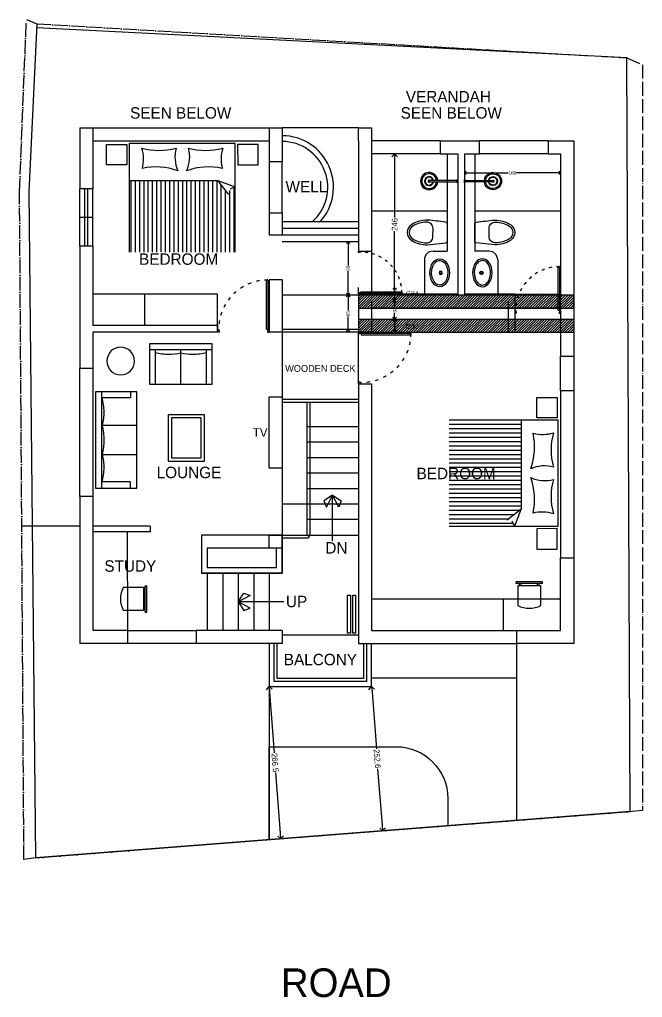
# Model space of a CAD drawing. Header units: metres. Extents: x -16 to 65907, y -5261 to 15511.
# Drawn here: x 11820 to 12907, y 3950 to 5657 of the extents above; entities that cross this region are included whole.
import ezdxf

# ---------------------------------------------------------------- set-up
doc = ezdxf.new("R2010")
doc.units = ezdxf.units.M
doc.header["$PDMODE"] = 67
doc.header["$PDSIZE"] = -5
doc.linetypes.add('ACAD_ISO03W100', pattern=[30, 12, -18])
doc.linetypes.add('ACAD_ISO04W100', pattern=[30, 24, -3, 0, -3])
doc.layers.get('0').update_dxf_attribs({"color": 6})
for name, color, linetype in [('BC-BOUNDARY', 3, 'ACAD_ISO04W100'), ('BC-CILL', 23, 'Continuous'), ('BC-COLUMN', 1, 'Continuous'), ('BC-DIMENSION', 8, 'Continuous'), ('BC-FURNITURE', 5, 'Continuous'), ('BC-GREYCOLOR', 8, 'Continuous'), ('BC-JOINARY', 27, 'Continuous'), ('BC-PLUMB-FIXTURE', 118, 'Continuous'), ('BC-TEXT', 7, 'Continuous'), ('BC-WALLS', 1, 'Continuous'), ('BC-WHITECOLOR', 7, 'Continuous')]:
    doc.layers.add(name, color=color, linetype=linetype)
doc.styles.add('BC-1IN10-2', font='FreeSans.ttf', dxfattribs={"height": 4})
doc.styles.add('BC-1IN10-3', font='FreeSans.ttf', dxfattribs={"height": 6})
doc.styles.add('BC-1IN50-1', font='FreeSans.ttf', dxfattribs={"height": 10})
doc.styles.get("Standard").update_dxf_attribs({"font": 'FreeSans.ttf'})
doc.dimstyles.new('BC-1IN10-3', dxfattribs={"dimtxt": 6, "dimasz": 6, "dimexe": 0.18, "dimexo": 0.0625, "dimgap": 1, "dimtad": 0, "dimtoh": 1, "dimzin": 12, "dimdsep": 46, "dimtxsty": 'BC-1IN10-3', "dimblk": 'OPEN90', "dimcen": 0.09, "dimse1": 1, "dimse2": 1, "dimclrd": 256, "dimclre": 256, "dimclrt": 7, "dimadec": 0, "dimazin": 0, "dimtfac": 1, "dimtdec": 1, "dimtofl": 0, "dimtmove": 1, "dimatfit": 3, "dimldrblk": 'OPEN90', "dimfxl": 0, "dimtolj": 1, "dimtzin": 0, "dimlwd": -3, "dimarcsym": 0})
doc.dimstyles.new('BC-1IN50-1', dxfattribs={"dimtxt": 10, "dimasz": 10, "dimexe": 0.18, "dimexo": 0.0625, "dimgap": 1, "dimtad": 0, "dimdec": 1, "dimzin": 12, "dimdsep": 46, "dimtxsty": 'BC-1IN50-1', "dimblk": 'OPEN90', "dimcen": 0.09, "dimse1": 1, "dimse2": 1, "dimclrd": 8, "dimclre": 256, "dimclrt": 7, "dimadec": 0, "dimazin": 0, "dimtfac": 1, "dimtdec": 0, "dimtofl": 0, "dimtmove": 1, "dimatfit": 3, "dimfxl": 0, "dimtolj": 1, "dimtzin": 0, "dimlwd": -3, "dimarcsym": 0})

# ---------------------------------------------------------------- blocks, each defined once
blk = doc.blocks.new('chair- 1')
at = {"layer": 'BC-FURNITURE'}
for p, q in [((119.5, -460.5), (73.5, -460.5)), ((73.5, -463.5), (73.5, -460.5)), ((119.5, -463.5), (119.5, -460.5)), ((119.5, -463.5), (73.5, -463.5)), ((76.5, -466.5), (76.5, -501.5)), ((76.5, -466.5), (116.5, -466.5)), ((79.5, -466.5), (79.5, -463.5)), ((82.5, -466.5), (82.5, -463.5)), ((110.5, -466.5), (110.5, -463.5)), ((113.5, -466.5), (113.5, -463.5)), ((116.5, -501.5), (116.5, -466.5))]:
    blk.add_line(p, q, dxfattribs=at)
blk.add_arc((96.5, -464), 42.5, 241.9275, 298.0725, dxfattribs=at)
blk = doc.blocks.new('A$C1802797060')
h = blk.add_hatch()
h.set_pattern_fill('ANSI31', color=256, scale=60, angle=315, style=0)
h.set_pattern_definition([(0, (-91.719, -51.977), (2e-15, 7.5), [])])
h.paths.add_polyline_path([(125.3, 224.8), (0, 224.8), (0, 39.8), (114, 39.8), (110, 48.5), (101.1, 50.9), (125.3, 70.3)])
at = {"layer": 'BC-FURNITURE'}
for p, q in [((190, 224.8), (0, 224.8)), ((125.3, 224.8), (125.3, 70.3)), ((190, 39.8), (190, 224.8)), ((101.1, 50.9), (125.3, 70.3)), ((125.3, 70.3), (114, 39.8)), ((0, 39.8), (190, 39.8)), ((114, 39.8), (110, 48.5))]:
    blk.add_line(p, q, dxfattribs=at)
for points in [[(152.8, 264.7), (188.3, 264.6), (188.3, 229.1), (152.7, 229.1)], [(152.8, 0), (188.3, 0), (188.3, 35.6), (152.7, 35.5)]]:
    blk.add_lwpolyline(points, close=True, dxfattribs=at)
for centre, radius, start, end in [((35.1, 178.1), 113.8, 340.3798, 12.1998), ((162.6, 265.9), 65.9, 255.6575, 286.9499), ((288.6, 173), 110.9, 164.3673, 195.6765), ((166.4, 88), 57.2, 74.3325, 114.9851), ((35.1, 86.6), 113.8, 347.8002, 19.6202), ((166.4, 176.6), 57.2, 245.0149, 285.6675), ((288.6, 91.6), 110.9, 164.3235, 195.6327), ((162.6, -1.3), 65.9, 73.0501, 104.3425)]:
    blk.add_arc(centre, radius, start, end, dxfattribs=at)
blk = doc.blocks.new('*U557')
at = {"layer": 'BC-GREYCOLOR', "linetype": 'ACAD_ISO03W100', "ltscale": 0.5}
blk.add_arc((-2, 2.8), 86, 90.0216, 180, dxfattribs=at)
at = {"layer": 'BC-JOINARY'}
blk.add_lwpolyline([(-2, 88.5), (-2, 2.5), (-4.5, 2.5), (-4.5, 88.5)], close=True, dxfattribs=at)
for points in [[(-90, 2.5), (-88, 2.5), (-88, 0), (-87, 0), (-87, -2.5), (-90, -2.5)], [(0, 2.5), (-2, 2.5), (-2, 0), (-3, 0), (-3, -2.5), (0, -2.5)]]:
    blk.add_lwpolyline(points, dxfattribs=at)
blk = doc.blocks.new('A$C3F5645BB')
at = {"layer": 'BC-FURNITURE'}
for p, q in [((0, 35), (0, 0)), ((45, 35), (0, 35)), ((42, 32), (3, 32)), ((3, 32), (3, 3)), ((42, 3), (42, 32)), ((45, 0), (45, 35)), ((0, 0), (45, 0)), ((3, 3), (42, 3))]:
    blk.add_line(p, q, dxfattribs=at)
blk = doc.blocks.new('A$C6D444076')
at = {"layer": 'BC-FURNITURE'}
for p, q in [((0.2, 0.4), (0.2, 72.4)), ((0.2, 72.4), (168.3, 72.4)), ((168.3, 72.4), (168.3, 0.4)), ((168.1, 61.4), (0, 61.4)), ((10.7, 11.2), (10.7, 61.4)), ((58.7, 61), (58.7, 0)), ((109.8, 61), (109.8, 0)), ((157.8, 11.2), (157.8, 61.4)), ((0.2, 11.2), (10.7, 11.2)), ((168.3, 0.4), (0.2, 0.4)), ((168.3, 11.2), (157.8, 11.2))]:
    blk.add_line(p, q, dxfattribs=at)
for centre, radius, start, end in [((36.2, 156.6), 98.6, 255, 269.5453), ((36.1, 145.4), 87.4, 269.5453, 285), ((85.1, 159.6), 101.9, 255, 269.7526), ((85.1, 153.2), 95.4, 269.7526, 285), ((132.4, 145.4), 87.4, 255, 270.4547), ((132.3, 156.6), 98.6, 270.4547, 285)]:
    blk.add_arc(centre, radius, start, end, dxfattribs=at)
blk = doc.blocks.new('A$C73E56CF3')
at = {"layer": 'BC-FURNITURE'}
blk.add_circle((24, 24), 24, dxfattribs=at)
blk = doc.blocks.new('A$C08834721')
at = {"layer": 'BC-FURNITURE'}
for p, q in [((72.1, 108.4), (0, 108.4)), ((0, 108.4), (0, 0)), ((11.1, 0.4), (11.1, 108)), ((72.1, 0), (72.1, 108.4)), ((11.1, 98.9), (72.1, 98.9)), ((11.4, 54.4), (71.8, 54.4)), ((11.1, 9.5), (72.1, 9.5)), ((0, 0), (72.1, 0))]:
    blk.add_line(p, q, dxfattribs=at)
for centre, radius, start, end in [((-75, 74.4), 94.7, 0.674, 15), ((-59.5, 74.6), 79.2, 345, 0.674), ((-59.5, 33.8), 79.2, 359.326, 15), ((-75, 34), 94.7, 345, 359.326)]:
    blk.add_arc(centre, radius, start, end, dxfattribs=at)
blk = doc.blocks.new('BC-SHOWER')
for p in [(-12, -15), (12, -15)]:
    blk.add_line(p, (0, -15))
for points in [[(0, 0), (-30, 0)], [(0, 0), (30, 0)], [(-30, -4), (0, -4)], [(-28, -5), (0, -5)], [(30, -4), (0, -4)], [(28, -5), (0, -5)]]:
    blk.add_lwpolyline(points)
for points in [[(-30, 0), (-30, -4, 0.347987), (-29, -5), (-28, -5, 0.2725), (-12, -15, 6.671192)], [(30, 0), (30, -4, -0.347987), (29, -5), (28, -5, -0.2725), (12, -15, -6.671192)], [(-12, -15), (-12, -500, 1), (12, -500), (12, -15)]]:
    blk.add_lwpolyline(points, format="xyb")
for radius, start, end in [(150, 94.703, 85.297), (130, 95.4289, 84.5711), (79.1, 100.1897, 79.8103), (69.1, 100.1897, 79.8103), (19.1, 130.087, 49.9128)]:
    blk.add_arc((0, -500), radius, start, end)
blk = doc.blocks.new('BC-WC')
at = {"linetype": 'ByBlock'}
for points in [[(193, 400), (462, 520, -0.384412), (494, 510), (634, 267, -0.383904), (627, 235, -0.001434), (389, 63, -0.140641), (141, 0, -0.259738), (18, 74, -0.259738), (16, 217, -0.139471)], [(336, 332), (401, 220, -0.422961), (362, 82, -0.13189), (142, 30, -0.259738), (44, 89, -0.259738), (42, 203, -0.13189), (197, 367, -0.422961)]]:
    blk.add_lwpolyline(points, format="xyb", close=True, dxfattribs=at)
blk.add_arc((375, 83), 25, 299.84, 305.7189, dxfattribs=at)
blk = doc.blocks.new('BC-WASH-COUNTER')
for radius in [2.5, 1.47]:
    blk.add_circle((20.1, 15.7), radius)
at = {"extrusion": (0, 0, -1)}
blk.add_ellipse((20.2, 14.2), major_axis=(-20.3, 0), ratio=0.7, start_param=3.141593, end_param=9.424778, dxfattribs=at)
blk.add_open_spline([(38.1, 14.2), (38.1, 13.3), (37.9, 12.3), (37.2, 10.5), (36.7, 9.6), (35.2, 7.8), (34.3, 7), (32.2, 5.4), (31, 4.8), (28.2, 3.7), (26.8, 3.2), (23.7, 2.6), (22.1, 2.4), (18.9, 2.4), (17.3, 2.5), (14.2, 3.1), (12.7, 3.5), (9.9, 4.6), (8.7, 5.2), (6.4, 6.7), (5.5, 7.5), (4, 9.3), (3.4, 10.2), (2.6, 12), (2.4, 13), (2.4, 14.8), (2.5, 15.7), (3.1, 17.6), (3.6, 18.5), (5, 20.3), (5.8, 21.1), (7.9, 22.7), (9.1, 23.4), (11.7, 24.6), (13.2, 25), (16.2, 25.7), (17.8, 25.9), (21, 26), (22.7, 25.9), (25.8, 25.4), (27.3, 25), (30.1, 24), (31.4, 23.4), (33.7, 21.9), (34.7, 21.1), (36.2, 19.4), (36.9, 18.5), (37.7, 16.6), (38, 15.7), (38.1, 14.6), (38.1, 14.4), (38.1, 14.2)], degree=3, knots=[0, 0, 0, 0, 0.25944, 0.25944, 0.518879, 0.518879, 0.778319, 0.778319, 1.037759, 1.037759, 1.297198, 1.297198, 1.556638, 1.556638, 1.816078, 1.816078, 2.075517, 2.075517, 2.334957, 2.334957, 2.594397, 2.594397, 2.853836, 2.853836, 3.113276, 3.113276, 3.372716, 3.372716, 3.632155, 3.632155, 3.891595, 3.891595, 4.151035, 4.151035, 4.410474, 4.410474, 4.669914, 4.669914, 4.929354, 4.929354, 5.188793, 5.188793, 5.448233, 5.448233, 5.707673, 5.707673, 5.967112, 5.967112, 6.226552, 6.226552, 6.283185, 6.283185, 6.283185, 6.283185])
blk = doc.blocks.new('_OPEN90')
at = {"color": 0, "linetype": 'ByBlock'}
for p, q in [((0, 0), (-1, 0)), ((-0.5, 0.5), (0, 0)), ((0, 0), (-0.5, -0.5))]:
    blk.add_line(p, q, dxfattribs=at)
blk = doc.blocks.new('*D1383')
at = {"layer": 'BC-TEXT', "color": 8, "linetype": 'Continuous', "lineweight": -3}
for p, q in [((12435.2, 4482.7), (12442.9, 4384.1)), ((12453.3, 4250.7), (12445.6, 4349.3))]:
    blk.add_line(p, q, dxfattribs=at)
at = {"layer": 'Defpoints', "color": 0}
for p in [(12434.4, 4492.6), (12454, 4240.8), (12454, 4240.8)]:
    blk.add_point(p, dxfattribs=at)
at = {"layer": 'BC-TEXT', "color": 8, "lineweight": -3, "xscale": 10, "yscale": 10, "zscale": 10}
for p, rotation in [((12434.4, 4492.6), 94.45512790178233), ((12454, 4240.8), 274.4551279017824)]:
    blk.add_blockref('_OPEN90', p, dxfattribs=dict(at, rotation=rotation))
at = {"layer": 'BC-TEXT', "color": 7, "insert": (12444.2, 4366.7), "char_height": 10, "attachment_point": 5, "rotation": 274.4551, "style": 'BC-1IN50-1'}
blk.add_mtext('\\A1;252.6', dxfattribs=at)
blk = doc.blocks.new('*D1384')
at = {"layer": 'BC-TEXT', "color": 8, "linetype": 'Continuous', "lineweight": -3}
for p, q in [((12256.3, 4482.7), (12264.5, 4377.2)), ((12275.4, 4236.9), (12267.2, 4342.4))]:
    blk.add_line(p, q, dxfattribs=at)
at = {"layer": 'Defpoints', "color": 0}
for p in [(12255.5, 4492.6), (12276.2, 4226.9), (12276.2, 4226.9)]:
    blk.add_point(p, dxfattribs=at)
at = {"layer": 'BC-TEXT', "color": 8, "lineweight": -3, "xscale": 10, "yscale": 10, "zscale": 10}
for p, rotation in [((12255.5, 4492.6), 94.45512790178226), ((12276.2, 4226.9), 274.4551279017822)]:
    blk.add_blockref('_OPEN90', p, dxfattribs=dict(at, rotation=rotation))
at = {"layer": 'BC-TEXT', "color": 7, "insert": (12265.8, 4359.8), "char_height": 10, "attachment_point": 5, "rotation": 274.4551, "style": 'BC-1IN50-1'}
blk.add_mtext('\\A1;266.5', dxfattribs=at)
blk = doc.blocks.new('*D1659')
at = {"layer": 'BC-DIMENSION', "color": 8, "linetype": 'Continuous', "lineweight": -3}
for p, q in [((12474.7, 5412.5), (12474.7, 5311.3)), ((12474.7, 5186.3), (12474.7, 5287.5))]:
    blk.add_line(p, q, dxfattribs=at)
at = {"layer": 'Defpoints', "color": 0}
for p in [(12474.7, 5422.5), (12684.4, 5422.5), (12584.9, 5176.3)]:
    blk.add_point(p, dxfattribs=at)
at = {"layer": 'BC-DIMENSION', "color": 8, "lineweight": -3, "xscale": 10, "yscale": 10, "zscale": 10}
for p, rotation in [((12474.7, 5422.5), 90), ((12474.7, 5176.3), 270)]:
    blk.add_blockref('_OPEN90', p, dxfattribs=dict(at, rotation=rotation))
at = {"layer": 'BC-DIMENSION', "color": 7, "insert": (12474.7, 5299.4), "char_height": 10, "attachment_point": 5, "rotation": 90, "style": 'BC-1IN50-1'}
blk.add_mtext('\\A1;246', dxfattribs=at)
blk = doc.blocks.new('*D1661')
at = {"layer": 'BC-DIMENSION', "linetype": 'Continuous', "lineweight": -3}
for p, q in [((12393.3, 5263.3), (12393.3, 5228)), ((12393.3, 5182.3), (12393.3, 5217.6))]:
    blk.add_line(p, q, dxfattribs=at)
at = {"layer": 'Defpoints', "color": 0}
for p in [(12393.3, 5269.3), (12411.4, 5269.3), (12411.4, 5176.3)]:
    blk.add_point(p, dxfattribs=at)
at = {"layer": 'BC-DIMENSION', "lineweight": -3, "xscale": 6, "yscale": 6, "zscale": 6}
for p, rotation in [((12393.3, 5269.3), 90), ((12393.3, 5176.3), 270)]:
    blk.add_blockref('_OPEN90', p, dxfattribs=dict(at, rotation=rotation))
at = {"layer": 'BC-DIMENSION', "color": 7, "insert": (12393.3, 5222.8), "char_height": 6, "attachment_point": 5, "rotation": 90, "style": 'BC-1IN10-3'}
blk.add_mtext('\\A1;93', dxfattribs=at)
blk = doc.blocks.new('*D1662')
at = {"layer": 'BC-DIMENSION', "linetype": 'Continuous', "lineweight": -3}
for p, q in [((12602.4, 5389.4), (12673.1, 5389.4)), ((12758.4, 5389.4), (12687.6, 5389.4))]:
    blk.add_line(p, q, dxfattribs=at)
at = {"layer": 'Defpoints', "color": 0}
for p in [(12596.4, 5422.5), (12764.4, 5422.5), (12764.4, 5389.4)]:
    blk.add_point(p, dxfattribs=at)
at = {"layer": 'BC-DIMENSION', "lineweight": -3, "xscale": 6, "yscale": 6, "zscale": 6, "rotation": 180}
blk.add_blockref('_OPEN90', (12596.4, 5389.4), dxfattribs=at)
at = {"layer": 'BC-DIMENSION', "lineweight": -3, "xscale": 6, "yscale": 6, "zscale": 6}
blk.add_blockref('_OPEN90', (12764.4, 5389.4), dxfattribs=at)
at = {"layer": 'BC-DIMENSION', "color": 7, "insert": (12680.4, 5389.4), "char_height": 6, "attachment_point": 5, "style": 'BC-1IN10-3'}
blk.add_mtext('\\A1;168', dxfattribs=at)
blk = doc.blocks.new('*D1663')
at = {"layer": 'BC-DIMENSION', "linetype": 'Continuous', "lineweight": -3}
blk.add_line((12474.7, 5183.3), (12474.7, 5172.3), dxfattribs=at)
at = {"layer": 'Defpoints', "color": 0}
for p in [(12474.7, 5189.3), (12474.7, 5166.3), (12474.7, 5166.3)]:
    blk.add_point(p, dxfattribs=at)
at = {"layer": 'BC-DIMENSION', "lineweight": -3, "xscale": 6, "yscale": 6, "zscale": 6}
for p, rotation in [((12474.7, 5189.3), 90), ((12474.7, 5166.3), 270)]:
    blk.add_blockref('_OPEN90', p, dxfattribs=dict(at, rotation=rotation))
at = {"layer": 'BC-DIMENSION', "color": 7, "insert": (12477.7, 5177.8), "char_height": 6, "attachment_point": 5, "style": 'BC-1IN10-3'}
blk.add_mtext('\\A1;23', dxfattribs=at)
blk = doc.blocks.new('*D1664')
at = {"layer": 'BC-DIMENSION', "linetype": 'Continuous', "lineweight": -3}
for p, q in [((12474.7, 5160.3), (12474.7, 5155.5)), ((12474.7, 5140.3), (12474.7, 5145))]:
    blk.add_line(p, q, dxfattribs=at)
at = {"layer": 'Defpoints', "color": 0}
for p in [(12474.7, 5166.3), (12474.7, 5134.3), (12474.7, 5134.3)]:
    blk.add_point(p, dxfattribs=at)
at = {"layer": 'BC-DIMENSION', "lineweight": -3, "xscale": 6, "yscale": 6, "zscale": 6}
for p, rotation in [((12474.7, 5166.3), 90), ((12474.7, 5134.3), 270)]:
    blk.add_blockref('_OPEN90', p, dxfattribs=dict(at, rotation=rotation))
at = {"layer": 'BC-DIMENSION', "color": 7, "insert": (12474.7, 5150.3), "char_height": 6, "attachment_point": 5, "rotation": 90, "style": 'BC-1IN10-3'}
blk.add_mtext('\\A1;32', dxfattribs=at)
blk = doc.blocks.new('*D1665')
at = {"layer": 'BC-DIMENSION', "linetype": 'Continuous', "lineweight": -3}
blk.add_line((12474.7, 5128.3), (12474.7, 5117.3), dxfattribs=at)
at = {"layer": 'Defpoints', "color": 0}
for p in [(12474.7, 5134.3), (12474.7, 5111.3), (12474.7, 5111.3)]:
    blk.add_point(p, dxfattribs=at)
at = {"layer": 'BC-DIMENSION', "lineweight": -3, "xscale": 6, "yscale": 6, "zscale": 6}
for p, rotation in [((12474.7, 5134.3), 90), ((12474.7, 5111.3), 270)]:
    blk.add_blockref('_OPEN90', p, dxfattribs=dict(at, rotation=rotation))
at = {"layer": 'BC-DIMENSION', "color": 7, "insert": (12477.7, 5122.8), "char_height": 6, "attachment_point": 5, "style": 'BC-1IN10-3'}
blk.add_mtext('\\A1;23', dxfattribs=at)
blk = doc.blocks.new('*D1666')
at = {"layer": 'BC-DIMENSION', "linetype": 'Continuous', "lineweight": -3}
for p, q in [((12393.3, 5170.3), (12393.3, 5149)), ((12393.3, 5117.3), (12393.3, 5138.5))]:
    blk.add_line(p, q, dxfattribs=at)
at = {"layer": 'Defpoints', "color": 0}
for p in [(12393.3, 5176.3), (12411.4, 5176.3), (12411.4, 5111.3)]:
    blk.add_point(p, dxfattribs=at)
at = {"layer": 'BC-DIMENSION', "lineweight": -3, "xscale": 6, "yscale": 6, "zscale": 6}
for p, rotation in [((12393.3, 5176.3), 90), ((12393.3, 5111.3), 270)]:
    blk.add_blockref('_OPEN90', p, dxfattribs=dict(at, rotation=rotation))
at = {"layer": 'BC-DIMENSION', "color": 7, "insert": (12393.3, 5143.8), "char_height": 6, "attachment_point": 5, "rotation": 90, "style": 'BC-1IN10-3'}
blk.add_mtext('\\A1;65', dxfattribs=at)

msp = doc.modelspace()

# ---------------------------------------------------------------- hatches: boundary and pattern name
at = {"layer": 'BC-DIMENSION', "linetype": 'Continuous'}
h = msp.add_hatch(dxfattribs=at)
h.set_pattern_fill('ANSI31', color=256, style=0)
h.set_pattern_definition([(45, (0, -13), (-2.245064, 2.245064), [])])
h.paths.add_polyline_path([(12787.377, 5153.266), (12787.377, 5176.266), (12411.377, 5176.266), (12411.377, 5153.266)])
h = msp.add_hatch(dxfattribs=at)
h.set_pattern_fill('ANSI31', color=256, style=0)
h.set_pattern_definition([(45, (0, -55), (-2.245064, 2.245064), [])])
h.paths.add_polyline_path([(12787.377, 5111.266), (12787.377, 5134.266), (12411.377, 5134.266), (12411.377, 5111.266)])

# ---------------------------------------------------------------- linework, layer by layer
for p, q in [((11850.064, 5649.649), (11836.125, 5356.497)), ((12880.486, 5590.393), (11849.729, 5642.523)), ((12886.018, 4274.41), (12880.435, 5590.372)), ((12411.377, 5468.193), (12278.434, 5468.193)), ((12566.66, 5422.478), (12566.66, 5252.766)), ((12614.594, 5422.478), (12614.594, 5252.766)), ((11836.125, 5356.497), (11847.187, 4193.471)), ((12566.66, 5322.478), (12434.377, 5322.478)), ((12764.377, 5322.478), (12614.594, 5322.478)), ((12434.377, 5252.766), (12434.377, 5177.766)), ((12541.66, 5252.766), (12566.66, 5252.766)), ((12639.594, 5252.766), (12614.594, 5252.766)), ((12526.66, 5237.766), (12526.66, 5177.766)), ((12654.594, 5237.766), (12654.594, 5177.766)), ((12411.377, 5177.766), (12434.377, 5177.766)), ((12434.377, 5177.766), (12434.377, 5177.766)), ((12684.377, 5177.766), (12764.377, 5177.766)), ((12366.377, 4826.766), (12351.225, 4816.893)), ((12351.225, 4816.893), (12355.51, 4805.823)), ((12355.51, 4805.823), (12366.377, 4826.766)), ((12366.377, 4747.035), (12366.377, 4826.766)), ((12366.377, 4826.766), (12381.529, 4816.893)), ((12377.244, 4805.823), (12366.377, 4826.766)), ((12381.529, 4816.893), (12377.244, 4805.823)), ((11924.815, 4772.766), (11823.495, 4772.766)), ((12201.475, 4640.637), (12211.348, 4655.789)), ((12222.418, 4651.503), (12201.475, 4640.637)), ((12211.348, 4655.789), (12222.418, 4651.503)), ((12281.206, 4640.637), (12201.475, 4640.637)), ((12201.475, 4640.637), (12211.348, 4625.485)), ((12222.418, 4629.77), (12201.475, 4640.637)), ((12211.348, 4625.485), (12222.418, 4629.77)), ((12278.475, 4583.137), (12411.377, 4583.137)), ((12255.475, 4567.637), (12255.475, 4492.637)), ((12255.475, 4567.637), (12255.475, 4225.282)), ((12687.377, 4567.637), (12687.377, 4258.933)), ((12886.018, 4274.41), (11847.187, 4193.471)), ((11847.187, 4193.471), (12886.018, 4274.41))]:
    msp.add_line(p, q)
for points in [[(12392.31, 4652.087), (12397.31, 4652.087), (12397.31, 4585.637), (12392.31, 4585.637)], [(12401.377, 4652.087), (12406.377, 4652.087), (12406.377, 4585.637), (12401.377, 4585.637)]]:
    msp.add_lwpolyline(points, close=True)
for points in [[(12425.377, 4567.632), (12425.414, 4501.637), (12264.475, 4501.637), (12264.475, 4567.637)], [(12420.377, 4567.629), (12420.411, 4506.637), (12269.475, 4506.637), (12269.475, 4567.637)]]:
    msp.add_lwpolyline(points)
at = {"flags": 128}
msp.add_lwpolyline([(12434.41, 4507.637), (12687.377, 4507.637)], dxfattribs=at)
msp.add_lwpolyline([(12255.434, 4225.279), (12255.434, 4387.637), (12477.377, 4387.637, -0.41421356), (12567.377, 4297.637), (12567.377, 4249.583)], format="xyb", dxfattribs=at)
for centre, start, end in [((12541.66, 5237.766), 90, 180), ((12639.594, 5237.766), 0, 90)]:
    msp.add_arc(centre, 15, start, end)
at = {"layer": 'BC-BOUNDARY'}
for p, q in [((11819.626, 5356.396), (11831.524, 5657.152)), ((11831.524, 5657.152), (11850.064, 5649.649)), ((11850.064, 5649.649), (12880.435, 5590.372)), ((12880.435, 5590.372), (12907.419, 5578.301)), ((12907.419, 5578.301), (12907.419, 4276.077)), ((11827.352, 4190.907), (11819.626, 5356.396)), ((12907.419, 4276.077), (11847.187, 4193.471)), ((11847.187, 4193.471), (11827.352, 4190.907))]:
    msp.add_line(p, q, dxfattribs=at)
at = {"layer": 'BC-CILL'}
for p, q in [((11947.815, 5468.193), (12255.434, 5468.193)), ((11947.815, 5445.193), (12255.434, 5445.193)), ((12554.377, 5445.478), (12434.377, 5445.478)), ((12742.833, 5445.478), (12622.833, 5445.478)), ((12554.377, 5422.478), (12434.377, 5422.478)), ((12742.833, 5422.478), (12622.833, 5422.478)), ((12255.434, 5409.604), (12255.434, 5319.604)), ((12278.434, 5319.604), (12278.434, 5409.604)), ((11924.815, 5261.479), (11924.815, 5361.479)), ((11933.815, 5261.479), (11933.815, 5361.479)), ((11938.815, 5261.479), (11938.815, 5361.479)), ((11947.815, 5261.479), (11947.815, 5361.479)), ((11947.815, 5311.479), (11924.815, 5311.479)), ((12411.377, 5304.015), (12278.434, 5304.015)), ((12411.377, 5292.265), (12278.434, 5292.265)), ((12411.377, 5281.015), (12278.434, 5281.015)), ((12411.377, 5269.265), (12278.434, 5269.265)), ((12764.377, 5009.766), (12764.377, 5069.766)), ((12787.377, 5069.766), (12787.377, 5009.766)), ((11924.815, 4824.766), (11924.815, 5047.766)), ((11947.815, 5047.766), (11947.815, 4824.766)), ((11947.815, 5047.766), (11947.815, 4824.766)), ((12007.857, 4590.641), (12127.857, 4590.641)), ((12127.857, 4567.637), (12007.857, 4567.637))]:
    msp.add_line(p, q, dxfattribs=at)
at = {"layer": 'BC-CILL', "flags": 128}
for points in [[(12687.377, 4590.637), (12764.377, 4590.637), (12764.377, 4717.637)], [(12787.377, 4717.637), (12787.377, 4567.637), (12687.377, 4567.637)]]:
    msp.add_lwpolyline(points, dxfattribs=at)
at = {"layer": 'BC-DIMENSION', "linetype": 'Continuous'}
for p, q in [((12411.377, 5177.766), (12411.377, 5189.266)), ((12411.377, 5134.266), (12787.377, 5134.266)), ((12411.377, 5111.266), (12787.377, 5111.266))]:
    msp.add_line(p, q, dxfattribs=at)
msp.add_lwpolyline([(12787.377, 5153.266), (12787.377, 5176.266), (12411.377, 5176.266), (12411.377, 5153.266)], close=True, dxfattribs=at)
at = {"layer": 'BC-FURNITURE'}
for p, q in [((12037.815, 5177.891), (12037.815, 5122.766)), ((12047.475, 4772.779), (11947.843, 4772.754)), ((12047.475, 4772.779), (12047.478, 4762.779)), ((12047.478, 4762.779), (11947.845, 4762.754)), ((12007.844, 4762.769), (12007.857, 4590.641)), ((12434.377, 4645.637), (12687.377, 4645.637)), ((12664.377, 4645.637), (12664.377, 4590.637)), ((12687.377, 4645.637), (12764.377, 4645.637))]:
    msp.add_line(p, q, dxfattribs=at)
at = {"layer": 'BC-FURNITURE', "flags": 128}
msp.add_lwpolyline([(12165.434, 5111.266), (12165.434, 5177.766), (11947.815, 5177.766)], dxfattribs=at)
at = {"layer": 'BC-WALLS'}
for p, q in [((11924.815, 5468.193), (11924.815, 5361.479)), ((11924.815, 5468.193), (11947.815, 5468.193)), ((11947.815, 5468.193), (11947.815, 5361.479)), ((12255.434, 5468.193), (12255.434, 5409.604)), ((12255.434, 5468.193), (12278.434, 5468.193)), ((12278.434, 5468.193), (12278.434, 5409.604)), ((12411.377, 5468.193), (12434.377, 5468.193)), ((12411.377, 5445.193), (12411.377, 5468.193)), ((12434.377, 5468.193), (12434.377, 5252.766)), ((12411.377, 5445.193), (12411.377, 5252.766)), ((12554.377, 5445.478), (12622.833, 5445.478)), ((12554.377, 5445.478), (12554.377, 5422.478)), ((12622.833, 5422.478), (12622.833, 5445.478)), ((12742.833, 5445.478), (12742.833, 5422.478)), ((12742.833, 5445.478), (12787.377, 5445.478)), ((12787.377, 5445.478), (12787.377, 5069.766)), ((12554.377, 5422.478), (12584.877, 5422.478)), ((12584.877, 5422.478), (12584.877, 5177.766)), ((12596.377, 5422.478), (12596.377, 5177.766)), ((12596.377, 5422.478), (12622.833, 5422.478)), ((12742.833, 5422.478), (12764.377, 5422.478)), ((12764.377, 5422.478), (12764.377, 5069.766)), ((12255.434, 5409.604), (12278.434, 5409.604)), ((11947.815, 5361.479), (11924.815, 5361.479)), ((12255.434, 5319.604), (12278.434, 5319.604)), ((12255.434, 5319.604), (12255.434, 5281.015)), ((12278.434, 5319.604), (12278.434, 5281.015)), ((12278.434, 5281.015), (12255.434, 5281.015)), ((11947.815, 5261.479), (11924.815, 5261.479)), ((11924.815, 5261.479), (11924.815, 5047.766)), ((11947.815, 5261.479), (11947.815, 5122.766)), ((12411.377, 5252.766), (12411.377, 5252.766)), ((12411.377, 5252.766), (12434.377, 5252.766)), ((12278.434, 5202.515), (12255.434, 5202.515)), ((12255.434, 5202.515), (12255.434, 5111.266)), ((12278.434, 5202.515), (12278.434, 5111.266)), ((12411.377, 5177.766), (12411.377, 5111.266)), ((12787.377, 5176.266), (12411.377, 5176.266)), ((12584.877, 5177.766), (12434.377, 5177.766)), ((12684.377, 5177.766), (12596.377, 5177.766)), ((12684.377, 5177.766), (12684.377, 5111.266)), ((12434.377, 5166.266), (12434.377, 5111.266)), ((12672.877, 5166.266), (12672.877, 5111.266)), ((12764.377, 5153.266), (12434.377, 5153.266)), ((12165.434, 5122.766), (11947.815, 5122.766)), ((12165.434, 5122.766), (12165.434, 5111.266)), ((11947.815, 5111.266), (11947.815, 5047.766)), ((12165.434, 5111.266), (11947.815, 5111.266)), ((12278.434, 5111.266), (12255.434, 5111.266)), ((12434.377, 5111.266), (12411.377, 5111.266)), ((12672.877, 5111.266), (12684.377, 5111.266)), ((12764.377, 5069.766), (12787.377, 5069.766)), ((11947.815, 5047.766), (11924.815, 5047.766)), ((12411.377, 5021.266), (12434.377, 5021.266)), ((12411.377, 5021.266), (12411.377, 4757.066)), ((12434.377, 5021.266), (12434.377, 4590.637)), ((12764.377, 5009.766), (12787.377, 5009.766)), ((12764.377, 5009.766), (12764.377, 4717.637)), ((12787.377, 5009.766), (12787.377, 4717.637)), ((11947.815, 4824.766), (11924.815, 4824.766)), ((11924.815, 4824.766), (11924.815, 4567.637)), ((11947.815, 4824.766), (11947.815, 4590.637)), ((12411.377, 4757.066), (12411.377, 4567.637)), ((12764.377, 4717.637), (12787.377, 4717.637)), ((12007.857, 4590.637), (11947.815, 4590.637)), ((12007.857, 4590.641), (12007.857, 4567.637)), ((12127.857, 4590.641), (12127.857, 4567.637)), ((12278.475, 4590.637), (12127.857, 4590.637)), ((12278.475, 4590.637), (12278.475, 4567.637)), ((12434.377, 4590.637), (12687.377, 4590.637)), ((12687.377, 4590.637), (12687.377, 4567.637)), ((12007.857, 4567.637), (11924.815, 4567.637)), ((12278.475, 4567.637), (12127.857, 4567.637)), ((12411.377, 4567.637), (12687.377, 4567.637))]:
    msp.add_line(p, q, dxfattribs=at)
for radius, start, end in [(90, 317.897786, 89.667392), (80, 311.039055, 89.625815)]:
    msp.add_arc((12277.911, 5364.356), radius, start, end, dxfattribs=at)
at = {"layer": 'BC-WHITECOLOR'}
for p, q in [((12411.377, 5176.266), (12278.434, 5176.266)), ((12411.377, 5116.266), (12278.434, 5116.266)), ((12278.434, 5111.266), (12278.434, 4741.366)), ((12411.377, 5111.266), (12278.434, 5111.266)), ((12411.377, 5021.266), (12411.377, 5111.266)), ((12411.377, 4993.766), (12278.434, 4993.766)), ((12411.377, 4988.766), (12278.434, 4988.766)), ((12321.377, 4988.766), (12321.377, 4838.066)), ((12321.377, 4988.766), (12321.377, 4838.066)), ((12326.377, 4988.766), (12326.377, 4838.066)), ((12411.377, 4946.066), (12321.377, 4946.066)), ((12411.377, 4919.066), (12321.377, 4919.066)), ((12411.377, 4892.066), (12321.377, 4892.066)), ((12411.377, 4865.066), (12321.377, 4865.066)), ((12411.377, 4838.066), (12321.377, 4838.066)), ((12321.377, 4838.066), (12321.377, 4757.066)), ((12321.377, 4838.066), (12321.377, 4757.066)), ((12326.377, 4838.066), (12326.377, 4757.066)), ((12321.377, 4811.066), (12278.434, 4811.066)), ((12411.377, 4811.066), (12321.377, 4811.066)), ((12411.377, 4784.066), (12321.377, 4784.066)), ((12278.434, 4757.066), (12137.475, 4757.066)), ((12278.434, 4757.066), (12411.377, 4757.066)), ((12278.434, 4752.066), (12321.377, 4752.066)), ((12137.475, 4734.066), (12137.517, 4690.637)), ((12278.434, 4741.366), (12278.434, 4734.066)), ((12278.434, 4734.066), (12278.475, 4690.637)), ((12278.475, 4690.637), (12137.517, 4690.637)), ((12147.475, 4690.637), (12147.475, 4590.637)), ((12174.475, 4690.637), (12174.475, 4590.637)), ((12201.475, 4690.637), (12201.475, 4590.637)), ((12228.475, 4690.637), (12228.475, 4590.637)), ((12255.475, 4690.637), (12255.475, 4590.637)), ((12434.419, 4492.637), (12434.377, 4567.637)), ((12255.475, 4492.637), (12434.419, 4492.637))]:
    msp.add_line(p, q, dxfattribs=at)
at = {"layer": 'BC-WHITECOLOR', "flags": 128}
for points in [[(12255.434, 4873.766), (12255.434, 4998.766), (12278.434, 4998.766), (12278.434, 4873.766)], [(12278.475, 4690.637), (12278.434, 4757.066), (12137.475, 4757.066), (12137.517, 4690.637)], [(12255.434, 4734.066), (12255.434, 4757.066), (12278.434, 4757.066), (12278.434, 4734.066)]]:
    msp.add_lwpolyline(points, close=True, dxfattribs=at)
msp.add_lwpolyline([(12255.434, 4734.066), (12147.46, 4734.066), (12147.532, 4700.637), (12268.49, 4700.637), (12268.434, 4734.066)], dxfattribs=at)
at = {"layer": 'BC-WHITECOLOR'}
msp.add_arc((12321.377, 4757.066), 5, 270, 0, dxfattribs=at)

# ---------------------------------------------------------------- block references
at = {"xscale": 0.8333333333333334, "yscale": 0.8333333333333334, "zscale": 0.8333333333333334, "rotation": 270}
msp.add_blockref('*U557', (12413.46, 5177.766), dxfattribs=at)
at = {"xscale": 0.888888888888889, "yscale": 0.888888888888889, "zscale": 0.888888888888889}
msp.add_blockref('*U557', (12764.377, 5146.858), dxfattribs=at)
at = {"rotation": 359.9999999999999}
msp.add_blockref('*U557', (12255.434, 5113.766), dxfattribs=at)
at = {"xscale": -1, "rotation": 270}
msp.add_blockref('*U557', (12413.877, 5111.266), dxfattribs=at)
at = {"layer": 'BC-FURNITURE'}
for name, p, rotation in [('A$C1802797060', (12236.127, 5250.915), 90), ('chair- 1', (12502.327, 4742.289), 270)]:
    msp.add_blockref(name, p, dxfattribs=dict(at, rotation=rotation))
at = {"layer": 'BC-FURNITURE', "xscale": -1, "rotation": 89.99999999999997}
for name, p in [('A$C08834721', (12155.288, 5091.887)), ('A$C73E56CF3', (12020.218, 5085.008)), ('A$C6D444076', (12024.701, 5007.617))]:
    msp.add_blockref(name, p, dxfattribs=at)
at = {"layer": 'BC-FURNITURE'}
for name, p in [('A$C1802797060', (12570.071, 4732.771)), ('chair- 1', (12613.367, 5135.837))]:
    msp.add_blockref(name, p, dxfattribs=at)
at = {"layer": 'BC-FURNITURE', "xscale": 1.8, "yscale": 1.8, "zscale": 1.8, "rotation": 89.99999999999999}
msp.add_blockref('A$C3F5645BB', (12142.402, 4886.354), dxfattribs=at)
at = {"layer": 'BC-PLUMB-FIXTURE'}
for name, p, xscale, yscale, zscale, rotation in [('BC-SHOWER', (12584.877, 5375.071), 0.1000000000003638, 0.1000000000003638, 0.1, 269.999999999999), ('BC-SHOWER', (12596.377, 5375.071), -0.1000000000003638, 0.1000000000003638, 0.1, 90.00000000000098), ('BC-WC', (12490.922, 5291.51), -0.1109936575052854, 0.1109936575052854, 0.1109936575052854, 210.0000024744096), ('BC-WC', (12690.332, 5291.51), 0.1109936575052854, 0.1109936575052854, 0.1109936575052854, 149.9999975255904), ('BC-WASH-COUNTER', (12536.334, 5190.836), -1.2, 1.2, 1.2, 270), ('BC-WASH-COUNTER', (12644.92, 5190.836), 1.2, 1.2, 1.2, 89.99999999999999)]:
    msp.add_blockref(name, p, dxfattribs=dict(at, xscale=xscale, yscale=yscale, zscale=zscale, rotation=rotation))

# ---------------------------------------------------------------- texts
at = {"layer": 'BC-COLUMN', "linetype": 'Continuous', "char_height": 8, "width": 35.88454, "attachment_point": 1, "style": 'BC-1IN10-2'}
for s, insert in [('{GB4}', (12494.117, 5182.919)), ('{GB3}', (12494.117, 5125.778))]:
    msp.add_mtext(s, dxfattribs=dict(at, insert=insert))
at = {"layer": 'BC-TEXT', "attachment_point": 1}
for s, insert, char_height, width in [('{\\fUbuntu|b0|i0|c0|p34;{\\C8;VERANDAH}}', (12494.184, 5532.467), 20, 156.4473), ('{\\fUbuntu|b0|i0|c0|p34;SEEN BELOW}', (12012.648, 5504.158), 20, 199.36947), ('{\\fUbuntu|b0|i0|c0|p34;SEEN BELOW}', (12485.153, 5504.158), 20, 199.36947), ('{\\fUbuntu|b0|i0|c0|p34;WELL}', (12284.086, 5375.409), 20, 156.4473), ('{\\fUbuntu|b0|i0|c0|p34;{\\C7;BEDROOM}}', (12028.344, 5248.957), 20, 156.4473), ('\\pi15.65222;{\\fUbuntu|b0|i0|c0|p34;\\C7;WOODEN DECK}', (12267.768, 5054.149), 12, 156.4473), ('{\\fUbuntu|b0|i0|c0|p34;{\\C7;TV}}', (12226.955, 4943.779), 15, 156.4473), ('{\\fUbuntu|b0|i0|c0|p34;{\\C7;LOUNGE}}', (12058.995, 4876.49), 20, 156.4473), ('{\\fUbuntu|b0|i0|c0|p34;{\\C7;BEDROOM}}', (12512.969, 4874.713), 20, 156.4473), ('{\\fUbuntu|b0|i0|c0|p34;{\\C7;DN}}', (12353.615, 4744.883), 20, 156.4473), ('{\\fUbuntu|b0|i0|c0|p34;{\\C7;STUDY}}', (11967.749, 4713.133), 20, 156.4473), ('{\\fUbuntu|b0|i0|c0|p34;{\\C7;UP}}', (12284.801, 4651.23), 20, 156.4473), ('{\\fUbuntu|b0|i0|c0|p34;{\\C7;BALCONY}}', (12281.099, 4549.804), 20, 156.4473), ('{\\fUbuntu|b0|i0|c0|p34;{\\C8;ROAD}}', (12276.182, 4000.641), 50, 156.4473)]:
    msp.add_mtext(s, dxfattribs=dict(at, insert=insert, char_height=char_height, width=width))

# ---------------------------------------------------------------- dimensions: what is measured, and where the dimension line sits
at = {"layer": 'BC-DIMENSION', "linetype": 'Continuous'}
for base, p1, p2, dimstyle, override, picture, middle in [((12474.66, 5422.478), (12584.877, 5176.266), (12684.377, 5422.478), 'BC-1IN50-1', {"dimdec": 0}, '*D1659', (12474.66, 5299.372)), ((12393.323, 5269.265), (12411.377, 5176.266), (12411.377, 5269.265), 'BC-1IN10-3', {"dimlfac": 1}, '*D1661', (12393.323, 5222.765)), ((12393.323, 5176.266), (12411.377, 5111.266), (12411.377, 5176.266), 'BC-1IN10-3', {"dimlfac": 1}, '*D1666', (12393.323, 5143.766)), ((12474.66, 5166.266), (12474.66, 5189.266), (12474.66, 5166.266), 'BC-1IN10-3', {"dimlfac": 1}, '*D1663', (12477.66, 5177.766)), ((12474.66, 5134.266), (12474.66, 5166.266), (12474.66, 5134.266), 'BC-1IN10-3', {"dimlfac": 1}, '*D1664', (12474.66, 5150.266)), ((12474.66, 5111.266), (12474.66, 5134.266), (12474.66, 5111.266), 'BC-1IN10-3', {"dimlfac": 1}, '*D1665', (12477.66, 5122.766))]:
    dim = msp.add_linear_dim(base=base, p1=p1, p2=p2, angle=90, dimstyle=dimstyle, override=override, dxfattribs=at)
    dim.commit()
    dim.dimension.update_dxf_attribs({"geometry": picture, "text_midpoint": middle})
dim = msp.add_linear_dim(base=(12764.377, 5389.419), p1=(12596.377, 5422.478), p2=(12764.377, 5422.478), dimstyle='BC-1IN10-3', override={"dimlfac": 1}, dxfattribs=at)
dim.commit()
dim.dimension.update_dxf_attribs({"geometry": '*D1662', "text_midpoint": (12680.377, 5389.419)})
at = {"layer": 'BC-TEXT', "linetype": 'Continuous'}
for p1, p2, picture, middle in [((12255.475, 4492.637), (12276.18, 4226.895), '*D1384', (12265.828, 4359.766)), ((12434.419, 4492.637), (12454.044, 4240.753), '*D1383', (12444.231, 4366.695))]:
    dim = msp.add_aligned_dim(p1=p1, p2=p2, distance=0, dimstyle='BC-1IN50-1', override={"dimlfac": 1}, dxfattribs=at)
    dim.commit()
    dim.dimension.update_dxf_attribs({"geometry": picture, "text_midpoint": middle})

doc.saveas('drawing.dxf')
